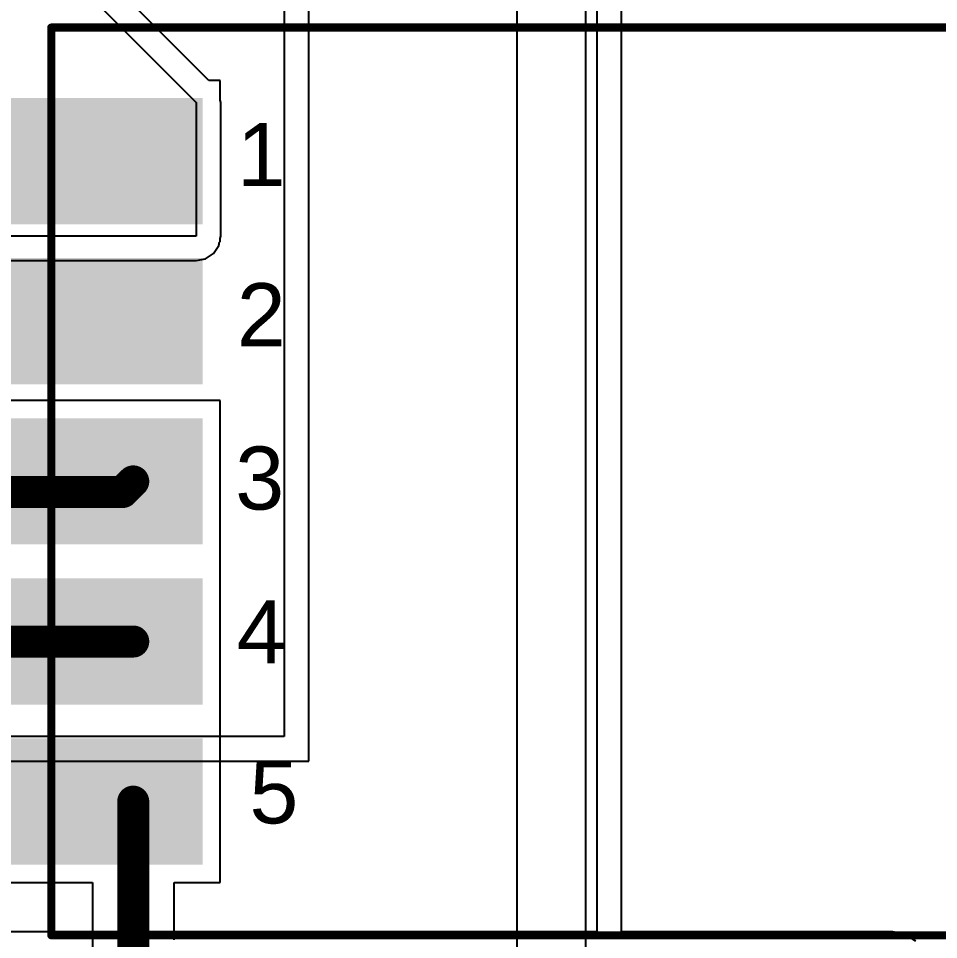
# Model space of a CAD drawing. Header units: inches. Extents: x -36 to 349, y -11 to 240.
# Drawn here: x 143.64 to 158.23, y 95.16 to 109.77 of the extents above; entities that cross this region are included whole.
import ezdxf

# ---------------------------------------------------------------- set-up
doc = ezdxf.new("R2010")
doc.units = ezdxf.units.IN
for name, color, linetype in [('Bottom Layer', 5, 'Continuous'), ('Layer 2', 76, 'Continuous'), ('Top Layer', 1, 'Continuous'), ('Top Overlay', 2, 'Continuous'), ('Top Paste', 8, 'Continuous'), ('Top Solder', 216, 'Continuous')]:
    doc.layers.add(name, color=color, linetype=linetype)
doc.styles.add('Arial', font='', dxfattribs={"height": 0.2})
doc.styles.get('Arial').set_extended_font_data('Arial')

# ---------------------------------------------------------------- blocks, each defined once
blk = doc.blocks.new('HC_12_M______SMD_154')
at = {"layer": 'Top Layer'}
for points in [[(-14.873, 6.906), (-11.873, 6.906), (-11.873, 5.106), (-14.873, 5.106)], [(-14.873, 4.366), (-11.873, 4.366), (-11.873, 2.566), (-14.873, 2.566)], [(-14.873, 1.826), (-11.873, 1.826), (-11.873, 0.026), (-14.873, 0.026)], [(-14.873, -0.714), (-11.873, -0.714), (-11.873, -2.514), (-14.873, -2.514)], [(-14.873, -3.254), (-11.873, -3.254), (-11.873, -5.054), (-14.873, -5.054)]]:
    blk.add_hatch(color=1, dxfattribs=at).paths.add_polyline_path(points)
at = {"layer": 'Top Paste'}
for points in [[(-14.873, 6.906), (-11.873, 6.906), (-11.873, 5.106), (-14.873, 5.106)], [(-14.873, 4.366), (-11.873, 4.366), (-11.873, 2.566), (-14.873, 2.566)], [(-14.873, 1.826), (-11.873, 1.826), (-11.873, 0.026), (-14.873, 0.026)], [(-14.873, -0.714), (-11.873, -0.714), (-11.873, -2.514), (-14.873, -2.514)], [(-14.873, -3.254), (-11.873, -3.254), (-11.873, -5.054), (-14.873, -5.054)]]:
    blk.add_hatch(color=8, dxfattribs=at).paths.add_polyline_path(points)
at = {"layer": 'Top Solder'}
for points in [[(-14.975, 7.008), (-11.772, 7.008), (-11.772, 5.005), (-14.975, 5.005)], [(-14.975, 4.468), (-11.772, 4.468), (-11.772, 2.465), (-14.975, 2.465)], [(-14.975, 1.928), (-11.772, 1.928), (-11.772, -0.075), (-14.975, -0.075)], [(-14.975, -0.612), (-11.772, -0.612), (-11.772, -2.615), (-14.975, -2.615)], [(-14.975, -3.152), (-11.772, -3.152), (-11.772, -5.155), (-14.975, -5.155)]]:
    blk.add_hatch(color=216, dxfattribs=at).paths.add_polyline_path(points)
at = {"layer": 'Top Overlay'}
for points in [[(-14.173, 8.126, 0.127, 0.127, 0), (13.627, 8.126, 0.127, 0.127, 0)], [(-14.173, -6.274, 0.127, 0.127, 0), (-14.173, 8.126, 0.127, 0.127, 0)], [(-14.173, -6.274, 0.127, 0.127, 0), (13.627, -6.274, 0.127, 0.127, 0)]]:
    blk.add_lwpolyline(points, format="xyseb", dxfattribs=at)
for points in [[(-14.205, 8.126, 0.0635, 0.0635, 1), (-14.141, 8.126, 0.0635, 0.0635, 1)], [(-14.205, 8.126, 0.0635, 0.0635, 1), (-14.141, 8.126, 0.0635, 0.0635, 1)], [(-14.205, -6.274, 0.0635, 0.0635, 1), (-14.141, -6.274, 0.0635, 0.0635, 1)], [(-14.205, -6.274, 0.0635, 0.0635, 1), (-14.141, -6.274, 0.0635, 0.0635, 1)]]:
    blk.add_lwpolyline(points, format="xyseb", close=True, dxfattribs=at)
at = {"layer": 'Top Overlay', "style": 'Arial'}
for s, p in [('1', (-11.23, 5.61)), ('2', (-11.23, 3.07)), ('3', (-11.255, 0.479)), ('4', (-11.23, -1.959)), ('5', (-11.03, -4.499))]:
    blk.add_text(s, height=1, rotation=360, dxfattribs=at).set_placement(p)

msp = doc.modelspace()

# ---------------------------------------------------------------- hatches: boundary and pattern name
at = {"layer": 'Top Layer'}
msp.add_hatch(color=1, dxfattribs=at).paths.add_polyline_path([(134.382, 104.069), (146.459, 104.069), (146.459, 105.931), (134.382, 105.931)])

# ---------------------------------------------------------------- linework, layer by layer
at = {"layer": 'Bottom Layer'}
for p, q in [((152.815, 118.275), (152.815, 95.286)), ((153.204, 95.286), (153.204, 118.275)), ((148.243, 97.993), (148.243, 110.312)), ((147.855, 109.924), (147.855, 98.382)), ((147.855, 98.382), (134.947, 98.382)), ((134.947, 97.993), (148.243, 97.993)), ((152.815, 95.286), (134.908, 95.286)), ((157.507, 95.286), (153.204, 95.286)), ((157.706, 95.247), (157.507, 95.286)), ((157.874, 95.134), (157.706, 95.247))]:
    msp.add_line(p, q, dxfattribs=at)
at = {"layer": 'Layer 2'}
for p, q in [((152.638, 89.077), (152.638, 111.481)), ((151.545, 110.363), (151.545, 89.004))]:
    msp.add_line(p, q, dxfattribs=at)
at = {"layer": 'Top Layer'}
for p, q in [((146.657, 108.79), (143.072, 112.375)), ((142.798, 112.1), (146.459, 108.439)), ((146.84, 108.79), (146.657, 108.79)), ((146.84, 108.477), (146.84, 108.79)), ((146.459, 108.439), (146.459, 106.319)), ((146.847, 108.439), (146.84, 108.477)), ((146.847, 106.319), (146.847, 108.439)), ((146.459, 106.319), (134.382, 106.319)), ((146.84, 106.282), (146.847, 106.319)), ((146.84, 106.228), (146.84, 106.282)), ((146.734, 106.044), (146.818, 106.171)), ((146.818, 106.171), (146.829, 106.228)), ((146.829, 106.228), (146.84, 106.228)), ((146.459, 105.931), (146.608, 105.96)), ((146.608, 105.96), (146.734, 106.044)), ((134.42, 105.931), (146.459, 105.931)), ((146.84, 103.71), (143.078, 103.71)), ((146.84, 101.148), (146.84, 103.71)), ((146.84, 98.608), (146.84, 101.148)), ((146.84, 96.068), (146.84, 98.608)), ((143.078, 96.068), (144.812, 96.068)), ((144.812, 96.068), (144.812, 94.888)), ((146.106, 95.156), (146.106, 96.068)), ((146.106, 96.068), (146.84, 96.068))]:
    msp.add_line(p, q, dxfattribs=at)
for points in [[(145.29, 102.26, 0.508, 0.508, 0), (145.459, 102.429, 0.508, 0.508, 0)], [(140.573, 102.26, 0.508, 0.508, 0), (145.29, 102.26, 0.508, 0.508, 0)], [(142.54, 99.889, 0.508, 0.508, 0), (145.459, 99.889, 0.508, 0.508, 0)], [(145.459, 94.888, 0.508, 0.508, 0), (145.459, 97.349, 0.508, 0.508, 0)]]:
    msp.add_lwpolyline(points, format="xyseb", dxfattribs=at)
for points in [[(145.332, 102.429, 0.254, 0.254, 1), (145.586, 102.429, 0.254, 0.254, 1)], [(145.163, 102.26, 0.254, 0.254, 1), (145.417, 102.26, 0.254, 0.254, 1)], [(145.163, 102.26, 0.254, 0.254, 1), (145.417, 102.26, 0.254, 0.254, 1)], [(145.332, 99.889, 0.254, 0.254, 1), (145.586, 99.889, 0.254, 0.254, 1)], [(145.332, 97.349, 0.254, 0.254, 1), (145.586, 97.349, 0.254, 0.254, 1)]]:
    msp.add_lwpolyline(points, format="xyseb", close=True, dxfattribs=at)

# ---------------------------------------------------------------- block references
msp.add_blockref('HC_12_M______SMD_154', (158.332, 101.503))

doc.saveas('drawing.dxf')
